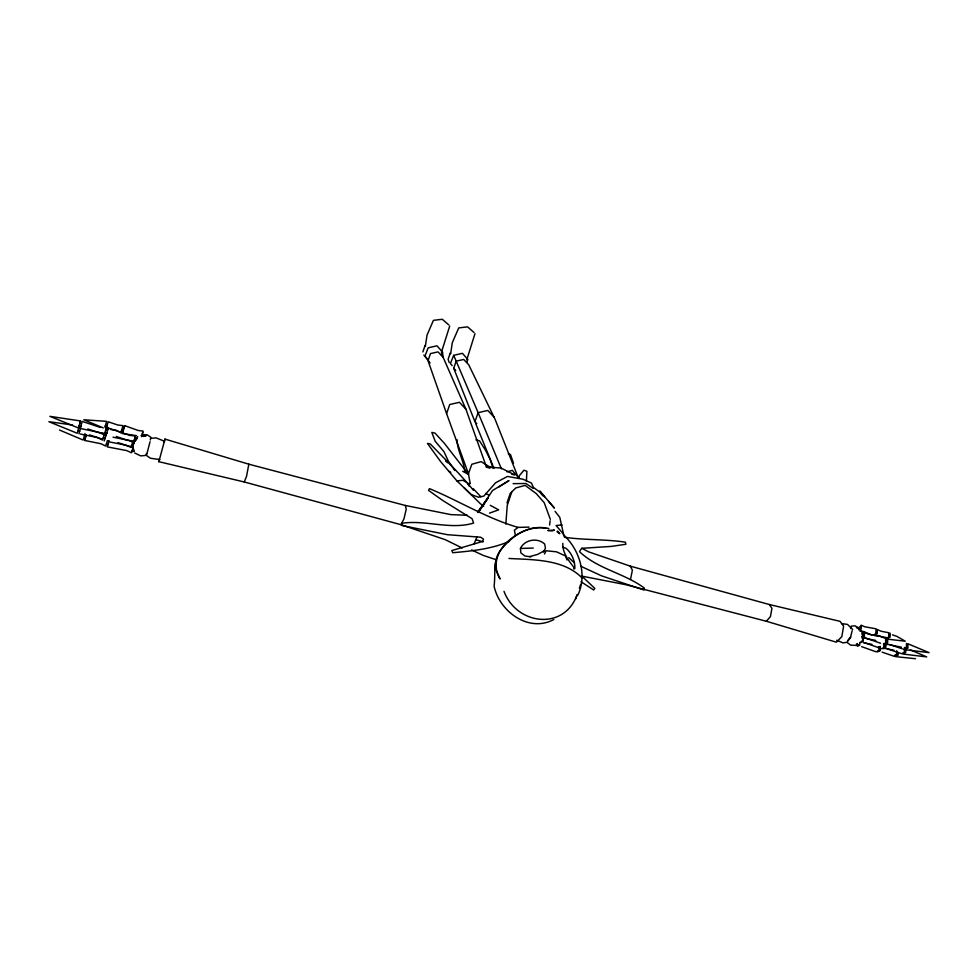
<?xml version="1.0" encoding="UTF-8"?>
<svg xmlns="http://www.w3.org/2000/svg" width="978" height="978" viewBox="0 0 978 978"><rect width="100%" height="100%" fill="white"/><g stroke="black" fill="none" stroke-linecap="round" stroke-linejoin="round"><path stroke-width="1.47" d="M887.657 638.304L887.657 643.023L884.919 644.294L889.772 644.588L902.339 648.854M883.965 646.531L883.978 643.426M884.601 643.377L884.589 647.314L881.557 648.72L865.188 642.937M885.335 643.793L885.335 646.898L883.537 647.729M885.811 642.766L885.799 647.485L883.073 648.744M885.823 642.069L885.836 638.964M886.447 642.852L886.459 637.607L868.293 634.123L864.418 632.228L864.381 636.702L861.85 637.925L866.41 638.292L880.579 643.267M879.039 646.886L879.014 650.553L876.215 651.849L861.618 646.654M880.163 646.324L880.139 650.712L877.621 651.874M163.998 441.97L164.976 439.098L248.84 464.195L246.517 476.42L244.243 481.971L158.852 461.689L159.267 458.902M862.706 637.986L862.669 640.712L861.129 641.458M857.4 643.536L857.376 646.311L859.723 645.199L859.748 642.424M577.851 595.113C587.595 574.722 579.318 549.11 563.206 534.55M889.589 634.086L889.442 637.057L887.755 638.084M889.833 637.546L890.053 633.084M150.037 441.775L146.468 455.455L150.416 458.23L159.891 459.587M876.728 630.517L876.581 633.463L874.931 634.49M430.075 362.911L424.953 356.102L428.181 347.826L436.97 345.796L442.496 352.043L443.144 357.325L465.919 409.171L485.919 465.601M860.909 629.551L861.141 625.162L864.796 626.788L876.129 628.817L875.872 633.793L874.014 634.942M545.81 528.291C527.863 524.514 511.971 536.36 501.115 549.44C492.496 559.709 495.773 573.841 494.086 586.103C499.391 611.519 528.719 633.047 553.829 619.526M505.834 524.11L507.24 505.43L511.775 491.873M549.575 525.052L550.137 520.748M150.343 440.027L150.734 437.19L147.128 434.794L143.338 434.635M164.976 439.098L158.852 461.689M526.409 481.078L526.897 471.286L523.939 470.198L519.416 475.589L518.915 478.303M630.48 579.538L632.375 570.162L630.284 566.152L588.487 551.8L581.886 548.316M852.168 630.639L850.677 636.751L847.608 640.773M474.11 543.805L476.897 537.118M132.727 442.044L131.101 447.484L126.076 445.186L110.074 442.068M113.02 437.203L128.57 440.296L133.607 442.594L135.16 437.264M132.091 450.956L133.24 446.604L128.081 446.102L118.02 442.618M141.908 435.736L143.143 431.115L138.057 430.442L124.671 425.662L123.827 428.242M78.876 426.836L79.255 425.43M77.592 432.105L77.971 430.711M79.817 423.56L80.526 420.956L49.866 416.335L78.546 428.022M80.954 425.895L80.233 428.474L98.974 432.374L104.328 434.941L105.098 432.362M110.453 429.452L116.199 430.271L120.954 432.704L123.008 425.638L117.727 424.99L108.179 421.775L106.15 428.841L106.957 426.115M123.24 430.943L124.671 425.662M78.949 433.731L79.67 431.164M106.406 444.183L107.36 440.687L108.961 441.115M107.983 444.77L109.035 440.907M103.277 437.997L104.646 433.046M104.976 432.851L106.345 427.899M104.976 438.633L106.492 433.107M106.675 433.486L108.191 427.973L129.988 435.43L135.539 435.968L133.607 442.594M105.294 426.102L106.614 421.359L83.827 419.758L103.252 427.899M83.485 438.951L85.025 433.511M106.516 443.719L105.795 446.09L100.832 443.706L84.744 440.467L86.284 435.027L85.917 436.31M850.603 628.573L851.3 626.116L854.992 625.834L858.171 627.668M80.819 426.371L82.225 421.408L100.379 427.447M79.524 431.64L80.599 427.875M84.744 440.467L85.416 438.095M79.12 425.907L80.526 420.956M77.824 431.188L79.242 426.225M133.656 443.56L134.377 441.066M474.978 333.657L466.787 359.782M449.697 326.09L441.408 352.3M104.927 427.239L105.404 425.687M103.399 437.508L102.629 440.076L97.287 437.508L80.367 434.024M105.575 430.491L106.003 429.11M107.458 430.308L108.191 427.973M104.243 440.931L105.135 437.973M105.942 435.809L106.834 432.826M108.13 444.146L107.299 446.885L126.773 450.613L131.443 452.741L132.189 450.455M120.954 432.704L121.81 429.965M123.35 430.393L122.397 433.511L136.529 435.675M504 591.323C516.372 624.673 563.438 631.128 576.898 595.345M506.995 502.949L510.259 493.328M579.367 588.255L580.675 584.441M422.875 351.909L425.075 345.466L425.369 346.298L427.019 335.161L433.425 320.344L442.288 319.28L448.804 324.94M575.749 598.842L577.203 594.612M476.787 423.633L474.941 421.701L453.719 368.266L456.188 361.151L453.67 355.344L462.435 353.315L467.875 359.525L466.775 362.263M470.063 482.9L468.425 473.707L446.579 413.596L449.733 404.513L459.428 402.3L465.919 409.171M448.083 359.305L450.308 352.911L450.638 353.755L452.301 342.655L458.743 327.911L467.557 326.848L474.012 332.483M142.262 433.816L142.751 432.447M141.517 436.64L141.993 435.271M474.941 421.701L478.132 412.667L456.188 361.151L463.719 359.452L468.755 364.855L495.027 419.183L518.059 477.154L512.325 470.369L507.056 471.861M131.908 445.014L131.48 446.2L132.935 446.323L133.986 442.765L133.607 443.816M134.402 440.112L133.974 441.31L134.744 441.359L137.054 438.364L134.744 441.359M468.425 473.707L471.836 464.257L481.103 461.64L490.907 467.692M441.408 354.794L442.496 352.043M453.67 355.344L450.393 363.559L452.203 365.625M544.538 553.988L546.042 550.748L556.519 551.824L565.443 555.956L566.971 559.991M146.566 453.499L145.649 455.43L140.71 455.882L134.622 452.961M543.487 552.179L545.455 548.108L544.648 544.012C537.57 537.325 524.599 539.563 520.455 548.45L520.846 552.888L524.929 556.017L530.944 556.812M244.243 481.971L400.821 524.66L403.951 518.915L406.212 509.269L405.344 505.467L248.84 464.195M573.756 569.049L574.881 567.326C574.673 560.125 571.531 552.973 566.005 548.279L562.509 547.24M478.694 511.592L492.521 490.516L508.988 480.577L498.438 487.227M542.802 495.785L539.966 492.178L533.34 487.337L531.482 483.095L523.022 479.257L507.509 476.42L495.638 482.741L483.817 496.103L478.499 497.203L471.213 494.587L456.97 480.956L440.565 461.506L427.459 443.437L430.283 443.963C444.941 459.147 460.088 473.89 473.45 490.333M478.181 512.509L488.181 497.716L477.557 512.02M478.817 511.543L480.516 509.025M482.227 506.506L488.181 497.716M850.762 637.228L846.862 642.35L842.963 642.864L836.728 640.235M135.233 439.978L137.776 436.689M583.353 576.421L626.495 584.832L766.349 621.25L770.407 616.666L771.948 608.292L769.393 604.538L630.284 566.152M556.995 531.726L557.582 531.054L559.807 533.744L557.937 532.399M511.188 492.435L515.773 487.949L525.149 485.381L536.262 493.621L544.233 502.704L550.321 519.306M861.826 636.544L862.608 635.834L862.058 633.377M529.074 527.118L518.071 527.386L514.416 530.21L515.235 534.709M859.136 627.265L860.628 626.323L860.481 628.988L858.99 629.93M886.08 638.756L888.611 637.216L888.819 632.754L880.933 631.189L877.205 629.49L876.973 633.952L874.454 635.517L878.88 635.688L884.882 638.243M544.489 550.626L537.655 554.404L529.611 556.616M862.376 634.099L863.916 633.341L863.892 636.067L862.351 636.812M860.628 642.558L863.158 641.348L863.207 636.886L867.083 638.768L875.836 640.419M859.271 644.6L857.84 645.284L856.312 644.05M885.396 640.174L887.193 639.331L887.193 642.436L883.415 644.27M878.061 650.932L879.711 650.162L879.723 647.277L878.464 646.935M903.733 649.331L906.508 648.084L906.484 643.377M905.518 648.683L907.352 647.852L907.34 644.734M894.552 655.346L896.251 654.588M903.342 653.035L905.176 652.216L905.163 649.099M509.452 541.286C491.628 549.11 471.885 550.993 452.692 552.729L451.824 550.565L482.753 541.396L483.462 539.135L480.638 537.215L447.362 534.685L401.848 525.479L401.701 523.303C425.662 519.611 450.124 530.137 473.584 523.083L472.093 518.719L442.741 500.491L428.547 490.394L429.464 488.633C459.244 500.968 486.897 518.413 518.071 527.386M489.501 513.132L498.67 509.844L490.271 505.32M456.97 480.956L462.741 480.271L467.35 482.753L469.342 486.408M562.081 524.941L556.079 525.516L562.533 532.998M131.798 451.543L134.377 451.298L133.094 448.034M151.272 438.291L156.101 437.875L164.561 441.298M467.618 483.67L470.357 483.584M520.455 548.45L533.279 548.059M513.157 483.67L525.858 483.487L533.132 488.364M467.386 515.296L450.858 514.611L405.344 505.467M859.906 631.152L862.767 631.287L871.789 634.991M856.117 645.419L850.664 645.125L847.4 642.668M548.841 528.523C522.717 521.885 483.45 551.372 500.113 579L495.467 568.915L495.406 563.414M509 558.462C533.695 559.856 563.45 559.049 582.044 577.888M103.155 432.924L98.692 432.582L87.763 428.951M485.919 466.836L501.017 468.046L514.66 474.856L511.775 474.232M133.032 440.87L127.495 440.332L116.284 436.481M564.453 537.277C584.685 540.174 605.199 539.122 625.382 542.167L625.908 544.269L611.47 546.384L581.617 548.34L579.502 551.665C597.803 569.086 624.257 573.181 644.355 588.059L643.866 589.991L601.556 575.846L580.908 566.311M895.347 656.605L915.506 658.72M902.877 654.037L926.692 656.91L910.298 649.844M841.606 623.597L847.498 624.416L852.669 629.441M72.506 424.99L48.9 421.701L77.262 433.278M888.721 639.294L905.261 641.213L896.887 636.36L892.462 634.844M863.366 642.79L871.911 644.355M883.916 648.267L893.843 650.199M889.833 644.857L901.423 647.167M769.393 604.538L840.016 621.336L843.623 626.116L841.826 636.605L836.422 642.204L766.349 621.25M896.239 651.678L897.474 652.008L897.474 654.905L894.124 656.275L882.132 652.143M476.176 539.868L483.23 541.824M475.968 439.856L479.538 440.858L485.491 450.21L490.149 459.367L492.985 468.242M143.729 435.014L146.125 435.809L143.485 436.396L141.089 435.601M496.188 559.734L483.254 555.406L471.579 549.929M89.426 434.88L102.14 439.146M400.821 524.66L445.137 539.636L462.191 547.973M508.291 453.841L510.504 454.599L513.487 463.279M887.914 649.037L901.569 653.683L904.332 652.448L904.32 647.742M487.154 467.288L489.636 468.181M83.179 440.051L59.524 430.039M485.553 493.462L489.269 495.259M462.704 471.262L468.535 474.416L444.367 443.315L435.027 433.12L431.799 432.398L435.222 441.31L443.939 451.604L448.389 461.213L454.77 470.504M448.621 471.103L450.809 472.313M581.03 581.739L593.658 590.003L594.82 588.426L581.629 575.895M483.743 506.029L480.528 503.878L464.098 487.729M445.589 461.029L447.667 462.777M568.768 557.582L574.477 562.912M473.266 488.719L480.883 496.763M453.719 368.266L455.748 370.417M443.144 357.325L438.034 351.884L430.467 353.596L428.034 360.748L446.579 413.596M494.183 417.276L487.777 410.454L478.132 412.667L501.384 468.804M423.841 355.087L427.643 359.452M544.685 496.751L539.844 491.078L554.379 508.083L548.56 501.286M555.076 511.372L559.795 517.362L564.049 536.335M574.893 568.707C569.22 561.238 562.35 553.352 562.815 543.365M861.202 630.822L862.743 633.487M475.699 423.56L493.951 468.364M448.401 360.161L449.183 362.52M464.794 471.2C463.572 460.271 457.362 450.65 456.958 439.599M907.828 648.438L907.804 643.732L929.1 652.644L905.053 649.685L905.041 647.338M905.628 648.096L905.652 652.803M897.902 652.534L897.902 655.456M896.667 650.749L896.679 655.126M554.11 530.113L552.338 530.932L547.827 530.492L554.11 530.113M859.87 629.343L856.508 627.399L859.87 629.343"/></g></svg>
